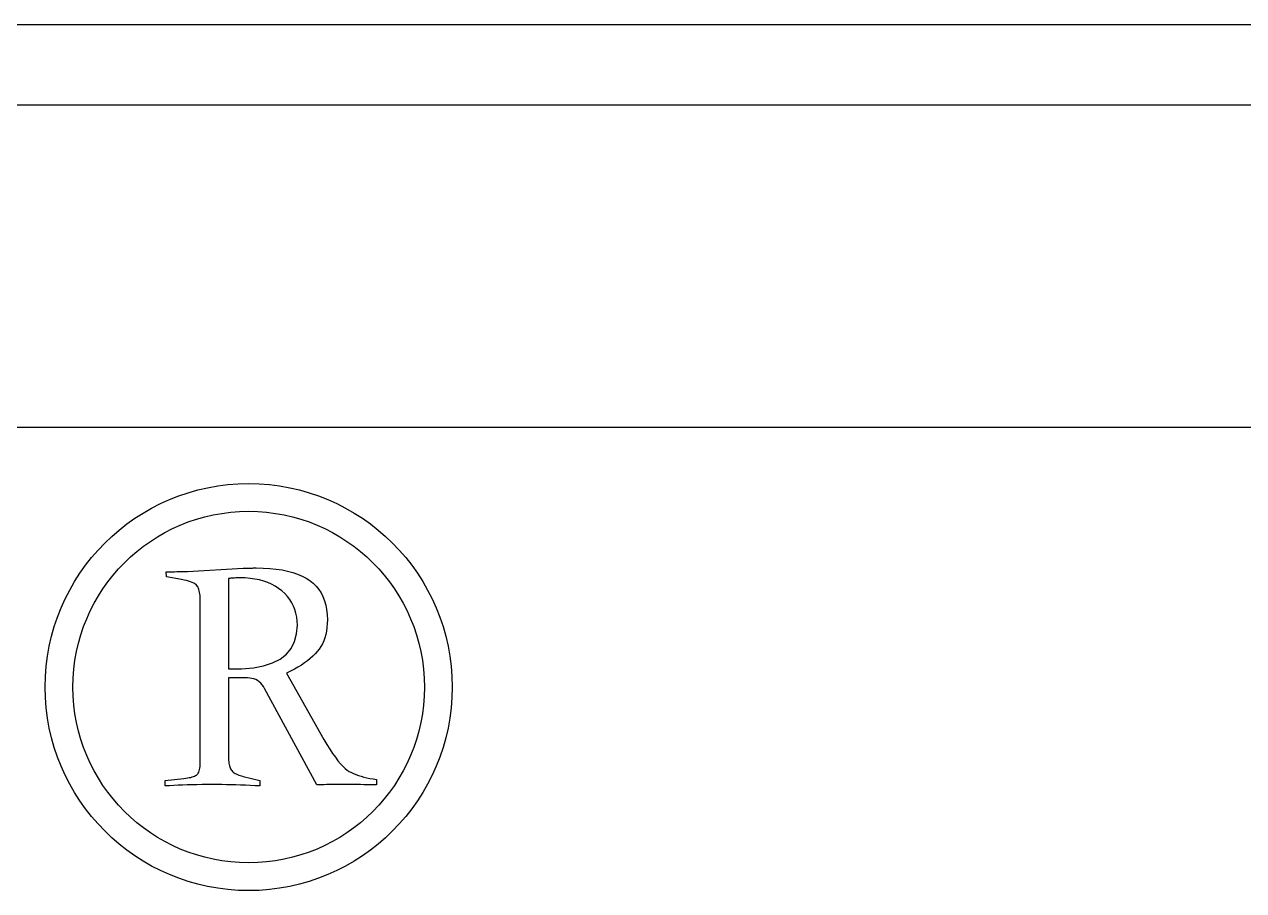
# Model space of a CAD drawing. Header units: millimetres. Extents: x -210 to 210, y -148 to 148.
# Drawn here: x -156.8 to -153.02, y 96.37 to 99.055 of the extents above; entities that cross this region are included whole.
import ezdxf

# ---------------------------------------------------------------- set-up
doc = ezdxf.new("R2010")
doc.units = ezdxf.units.MM
doc.layers.get('0').update_dxf_attribs({"lineweight": 18})

msp = doc.modelspace()

# ---------------------------------------------------------------- linework, layer by layer
at = {"color": 7, "lineweight": 30}
for p, q in [((-167.491, 99.0554), (-131.491, 99.0554)), ((-131.741, 98.8054), (-167.241, 98.8054)), ((-132.741, 97.8054), (-166.241, 97.8054))]:
    msp.add_line(p, q, dxfattribs=at)
at = {"color": 7, "lineweight": 30, "ltscale": 0.000105402}
msp.add_line((-156.1212, 97.3693), (-156.117, 97.3695), dxfattribs=at)
at = {"color": 7, "lineweight": 30, "ltscale": 0.000103852}
msp.add_line((-156.117, 97.3695), (-156.1128, 97.3697), dxfattribs=at)
at = {"color": 7, "lineweight": 30, "ltscale": 0.000103075}
msp.add_line((-156.1128, 97.3697), (-156.1087, 97.3698), dxfattribs=at)
at = {"color": 7, "lineweight": 30, "ltscale": 0.000102292}
msp.add_line((-156.1087, 97.3698), (-156.1046, 97.37), dxfattribs=at)
at = {"color": 7, "lineweight": 30, "ltscale": 0.000100749}
msp.add_line((-156.1046, 97.37), (-156.1006, 97.3701), dxfattribs=at)
at = {"color": 7, "lineweight": 30, "ltscale": 9.99758e-05}
msp.add_line((-156.1006, 97.3701), (-156.0966, 97.3702), dxfattribs=at)
at = {"color": 7, "lineweight": 30, "ltscale": 9.84342e-05}
msp.add_line((-156.0966, 97.3702), (-156.0927, 97.3702), dxfattribs=at)
at = {"color": 7, "lineweight": 30, "ltscale": 9.76654e-05}
msp.add_line((-156.0927, 97.3702), (-156.0888, 97.3703), dxfattribs=at)
at = {"color": 7, "lineweight": 30, "ltscale": 9.6898e-05}
msp.add_line((-156.0888, 97.3703), (-156.0849, 97.3703), dxfattribs=at)
at = {"color": 7, "lineweight": 30, "ltscale": 9.53676e-05}
msp.add_line((-156.0849, 97.3703), (-156.0811, 97.3703), dxfattribs=at)
at = {"color": 7, "lineweight": 30, "ltscale": 0.000545588}
msp.add_line((-156.0811, 97.3703), (-156.0593, 97.3699), dxfattribs=at)
at = {"color": 7, "lineweight": 30, "ltscale": 0.000517345}
msp.add_line((-156.0593, 97.3699), (-156.0386, 97.3688), dxfattribs=at)
at = {"color": 7, "lineweight": 30, "ltscale": 0.000225067}
msp.add_line((-156.3598, 97.3587), (-156.3508, 97.3587), dxfattribs=at)
at = {"color": 7, "lineweight": 30, "ltscale": 0.000396814}
msp.add_line((-156.3588, 97.3429), (-156.3598, 97.3587), dxfattribs=at)
at = {"color": 7, "lineweight": 30, "ltscale": 0.00118}
msp.add_line((-156.3123, 97.3344), (-156.3588, 97.3429), dxfattribs=at)
at = {"color": 7, "lineweight": 30, "ltscale": 0.000211336}
msp.add_line((-156.3508, 97.3587), (-156.3423, 97.3588), dxfattribs=at)
at = {"color": 7, "lineweight": 30, "ltscale": 0.000198369}
msp.add_line((-156.3423, 97.3588), (-156.3344, 97.3588), dxfattribs=at)
at = {"color": 7, "lineweight": 30, "ltscale": 0.000183878}
msp.add_line((-156.3344, 97.3588), (-156.327, 97.3589), dxfattribs=at)
at = {"color": 7, "lineweight": 30, "ltscale": 0.000170914}
msp.add_line((-156.327, 97.3589), (-156.3202, 97.359), dxfattribs=at)
at = {"color": 7, "lineweight": 30, "ltscale": 0.000156432}
msp.add_line((-156.3202, 97.359), (-156.314, 97.3591), dxfattribs=at)
at = {"color": 7, "lineweight": 30, "ltscale": 0.000143474}
msp.add_line((-156.314, 97.3591), (-156.3082, 97.3592), dxfattribs=at)
at = {"color": 7, "lineweight": 30, "ltscale": 0.000202071}
msp.add_line((-156.3044, 97.3329), (-156.3123, 97.3344), dxfattribs=at)
at = {"color": 7, "lineweight": 30, "ltscale": 0.000128993}
msp.add_line((-156.3082, 97.3592), (-156.3031, 97.3594), dxfattribs=at)
at = {"color": 7, "lineweight": 30, "ltscale": 0.000185579}
msp.add_line((-156.2971, 97.3312), (-156.3044, 97.3329), dxfattribs=at)
at = {"color": 7, "lineweight": 30, "ltscale": 0.000116057}
msp.add_line((-156.3031, 97.3594), (-156.2984, 97.3596), dxfattribs=at)
at = {"color": 7, "lineweight": 30, "ltscale": 0.000102354}
msp.add_line((-156.2984, 97.3596), (-156.2943, 97.3598), dxfattribs=at)
at = {"color": 7, "lineweight": 30, "ltscale": 0.004335}
msp.add_line((-156.2943, 97.3598), (-156.1212, 97.3693), dxfattribs=at)
at = {"color": 7, "lineweight": 30, "ltscale": 9.51431e-05}
msp.add_line((-156.1628, 97.338), (-156.1666, 97.3376), dxfattribs=at)
at = {"color": 7, "lineweight": 30, "ltscale": 0.006995}
msp.add_line((-156.1666, 97.3376), (-156.1666, 97.0578), dxfattribs=at)
at = {"color": 7, "lineweight": 30, "ltscale": 9.35093e-05}
msp.add_line((-156.1591, 97.3384), (-156.1628, 97.338), dxfattribs=at)
at = {"color": 7, "lineweight": 30, "ltscale": 9.26463e-05}
msp.add_line((-156.1554, 97.3387), (-156.1591, 97.3384), dxfattribs=at)
at = {"color": 7, "lineweight": 30, "ltscale": 9.18099e-05}
msp.add_line((-156.1517, 97.339), (-156.1554, 97.3387), dxfattribs=at)
at = {"color": 7, "lineweight": 30, "ltscale": 9.02208e-05}
msp.add_line((-156.1481, 97.3392), (-156.1517, 97.339), dxfattribs=at)
at = {"color": 7, "lineweight": 30, "ltscale": 8.93812e-05}
msp.add_line((-156.1445, 97.3394), (-156.1481, 97.3392), dxfattribs=at)
at = {"color": 7, "lineweight": 30, "ltscale": 8.85832e-05}
msp.add_line((-156.141, 97.3395), (-156.1445, 97.3394), dxfattribs=at)
at = {"color": 7, "lineweight": 30, "ltscale": 8.70161e-05}
msp.add_line((-156.1375, 97.3396), (-156.141, 97.3395), dxfattribs=at)
at = {"color": 7, "lineweight": 30, "ltscale": 8.62257e-05}
msp.add_line((-156.1341, 97.3397), (-156.1375, 97.3396), dxfattribs=at)
at = {"color": 7, "lineweight": 30, "ltscale": 8.46882e-05}
msp.add_line((-156.1307, 97.3397), (-156.1341, 97.3397), dxfattribs=at)
at = {"color": 7, "lineweight": 30, "ltscale": 0.000398388}
msp.add_line((-156.1148, 97.3393), (-156.1307, 97.3397), dxfattribs=at)
at = {"color": 7, "lineweight": 30, "ltscale": 0.000382673}
msp.add_line((-156.0995, 97.3381), (-156.1148, 97.3393), dxfattribs=at)
at = {"color": 7, "lineweight": 30, "ltscale": 0.000368224}
msp.add_line((-156.0849, 97.3361), (-156.0995, 97.3381), dxfattribs=at)
at = {"color": 7, "lineweight": 30, "ltscale": 0.000355848}
msp.add_line((-156.071, 97.3332), (-156.0849, 97.3361), dxfattribs=at)
at = {"color": 7, "lineweight": 30, "ltscale": 0.000344224}
msp.add_line((-156.0577, 97.3296), (-156.071, 97.3332), dxfattribs=at)
at = {"color": 7, "lineweight": 30, "ltscale": 0.000489957}
msp.add_line((-156.0386, 97.3688), (-156.0191, 97.3668), dxfattribs=at)
at = {"color": 7, "lineweight": 30, "ltscale": 0.000463583}
msp.add_line((-156.0191, 97.3668), (-156.0008, 97.3641), dxfattribs=at)
at = {"color": 7, "lineweight": 30, "ltscale": 0.00043919}
msp.add_line((-156.0008, 97.3641), (-155.9835, 97.3606), dxfattribs=at)
at = {"color": 7, "lineweight": 30, "ltscale": 0.000415425}
msp.add_line((-155.9835, 97.3606), (-155.9675, 97.3563), dxfattribs=at)
at = {"color": 7, "lineweight": 30, "ltscale": 0.000393389}
msp.add_line((-155.9675, 97.3563), (-155.9526, 97.3512), dxfattribs=at)
at = {"color": 7, "lineweight": 30, "ltscale": 0.000373969}
msp.add_line((-155.9526, 97.3512), (-155.9388, 97.3453), dxfattribs=at)
at = {"color": 7, "lineweight": 30, "ltscale": 0.000356118}
msp.add_line((-155.9388, 97.3453), (-155.9262, 97.3387), dxfattribs=at)
at = {"color": 7, "lineweight": 30, "ltscale": 0.000341022}
msp.add_line((-155.9262, 97.3387), (-155.9148, 97.3313), dxfattribs=at)
at = {"color": 7, "lineweight": 30, "ltscale": 0.000170782}
msp.add_line((-156.2905, 97.3294), (-156.2971, 97.3312), dxfattribs=at)
at = {"color": 7, "lineweight": 30, "ltscale": 0.000156345}
msp.add_line((-156.2846, 97.3275), (-156.2905, 97.3294), dxfattribs=at)
at = {"color": 7, "lineweight": 30, "ltscale": 0.000142253}
msp.add_line((-156.2793, 97.3255), (-156.2846, 97.3275), dxfattribs=at)
at = {"color": 7, "lineweight": 30, "ltscale": 0.000127466}
msp.add_line((-156.2747, 97.3233), (-156.2793, 97.3255), dxfattribs=at)
at = {"color": 7, "lineweight": 30, "ltscale": 0.000115261}
msp.add_line((-156.2707, 97.321), (-156.2747, 97.3233), dxfattribs=at)
at = {"color": 7, "lineweight": 30, "ltscale": 0.000103042}
msp.add_line((-156.2674, 97.3186), (-156.2707, 97.321), dxfattribs=at)
at = {"color": 7, "lineweight": 30, "ltscale": 9.20007e-05}
msp.add_line((-156.2647, 97.316), (-156.2674, 97.3186), dxfattribs=at)
at = {"color": 7, "lineweight": 30, "ltscale": 8.39233e-05}
msp.add_line((-156.2627, 97.3133), (-156.2647, 97.316), dxfattribs=at)
at = {"color": 7, "lineweight": 30, "ltscale": 8.38299e-05}
msp.add_line((-156.2611, 97.3104), (-156.2627, 97.3133), dxfattribs=at)
at = {"color": 7, "lineweight": 30, "ltscale": 9.02117e-05}
msp.add_line((-156.2596, 97.3071), (-156.2611, 97.3104), dxfattribs=at)
at = {"color": 7, "lineweight": 30, "ltscale": 9.7899e-05}
msp.add_line((-156.2583, 97.3034), (-156.2596, 97.3071), dxfattribs=at)
at = {"color": 7, "lineweight": 30, "ltscale": 0.000105491}
msp.add_line((-156.2573, 97.2993), (-156.2583, 97.3034), dxfattribs=at)
at = {"color": 7, "lineweight": 30, "ltscale": 0.000113716}
msp.add_line((-156.2563, 97.2948), (-156.2573, 97.2993), dxfattribs=at)
at = {"color": 7, "lineweight": 30, "ltscale": 0.000122421}
msp.add_line((-156.2556, 97.29), (-156.2563, 97.2948), dxfattribs=at)
at = {"color": 7, "lineweight": 30, "ltscale": 0.000333612}
msp.add_line((-156.0451, 97.3251), (-156.0577, 97.3296), dxfattribs=at)
at = {"color": 7, "lineweight": 30, "ltscale": 0.000326979}
msp.add_line((-156.0332, 97.3198), (-156.0451, 97.3251), dxfattribs=at)
at = {"color": 7, "lineweight": 30, "ltscale": 0.000320127}
msp.add_line((-156.0219, 97.3137), (-156.0332, 97.3198), dxfattribs=at)
at = {"color": 7, "lineweight": 30, "ltscale": 0.000316147}
msp.add_line((-156.0113, 97.3068), (-156.0219, 97.3137), dxfattribs=at)
at = {"color": 7, "lineweight": 30, "ltscale": 0.000314832}
msp.add_line((-156.0014, 97.2991), (-156.0113, 97.3068), dxfattribs=at)
at = {"color": 7, "lineweight": 30, "ltscale": 0.000309674}
msp.add_line((-155.9922, 97.2907), (-156.0014, 97.2991), dxfattribs=at)
at = {"color": 7, "lineweight": 30, "ltscale": 0.000330764}
msp.add_line((-155.9148, 97.3313), (-155.9044, 97.323), dxfattribs=at)
at = {"color": 7, "lineweight": 30, "ltscale": 0.000323963}
msp.add_line((-155.9044, 97.323), (-155.8952, 97.3139), dxfattribs=at)
at = {"color": 7, "lineweight": 30, "ltscale": 0.000322565}
msp.add_line((-155.8952, 97.3139), (-155.887, 97.3039), dxfattribs=at)
at = {"color": 7, "lineweight": 30, "ltscale": 0.000323295}
msp.add_line((-155.887, 97.3039), (-155.88, 97.2931), dxfattribs=at)
at = {"color": 7, "lineweight": 30, "ltscale": 0.000131076}
msp.add_line((-156.255, 97.2848), (-156.2556, 97.29), dxfattribs=at)
at = {"color": 7, "lineweight": 30, "ltscale": 0.000140406}
msp.add_line((-156.2546, 97.2792), (-156.255, 97.2848), dxfattribs=at)
at = {"color": 7, "lineweight": 30, "ltscale": 0.00014947}
msp.add_line((-156.2543, 97.2732), (-156.2546, 97.2792), dxfattribs=at)
at = {"color": 7, "lineweight": 30, "ltscale": 0.000158899}
msp.add_line((-156.2542, 97.2669), (-156.2543, 97.2732), dxfattribs=at)
at = {"color": 7, "lineweight": 30, "ltscale": 0.012353}
msp.add_line((-156.2542, 96.7727), (-156.2542, 97.2669), dxfattribs=at)
at = {"color": 7, "lineweight": 30, "ltscale": 0.000301684}
msp.add_line((-155.9841, 97.2818), (-155.9922, 97.2907), dxfattribs=at)
at = {"color": 7, "lineweight": 30, "ltscale": 0.000295582}
msp.add_line((-155.9769, 97.2724), (-155.9841, 97.2818), dxfattribs=at)
at = {"color": 7, "lineweight": 30, "ltscale": 0.000292033}
msp.add_line((-155.9706, 97.2626), (-155.9769, 97.2724), dxfattribs=at)
at = {"color": 7, "lineweight": 30, "ltscale": 0.000290708}
msp.add_line((-155.9653, 97.2522), (-155.9706, 97.2626), dxfattribs=at)
at = {"color": 7, "lineweight": 30, "ltscale": 0.000328755}
msp.add_line((-155.88, 97.2931), (-155.874, 97.2814), dxfattribs=at)
at = {"color": 7, "lineweight": 30, "ltscale": 0.000337479}
msp.add_line((-155.874, 97.2814), (-155.8691, 97.2688), dxfattribs=at)
at = {"color": 7, "lineweight": 30, "ltscale": 0.000349137}
msp.add_line((-155.8691, 97.2688), (-155.8653, 97.2554), dxfattribs=at)
at = {"color": 7, "lineweight": 30, "ltscale": 0.000291957}
msp.add_line((-155.961, 97.2414), (-155.9653, 97.2522), dxfattribs=at)
at = {"color": 7, "lineweight": 30, "ltscale": 0.000296362}
msp.add_line((-155.9576, 97.23), (-155.961, 97.2414), dxfattribs=at)
at = {"color": 7, "lineweight": 30, "ltscale": 0.00030213}
msp.add_line((-155.9552, 97.2182), (-155.9576, 97.23), dxfattribs=at)
at = {"color": 7, "lineweight": 30, "ltscale": 0.000310964}
msp.add_line((-155.9538, 97.2058), (-155.9552, 97.2182), dxfattribs=at)
at = {"color": 7, "lineweight": 30, "ltscale": 0.00036416}
msp.add_line((-155.8653, 97.2554), (-155.8626, 97.2411), dxfattribs=at)
at = {"color": 7, "lineweight": 30, "ltscale": 0.000381521}
msp.add_line((-155.8626, 97.2411), (-155.8609, 97.2259), dxfattribs=at)
at = {"color": 7, "lineweight": 30, "ltscale": 0.00040116}
msp.add_line((-155.8609, 97.2259), (-155.8604, 97.2099), dxfattribs=at)
at = {"color": 7, "lineweight": 30, "ltscale": 0.00067731}
msp.add_line((-155.9555, 97.166), (-155.9533, 97.193), dxfattribs=at)
at = {"color": 7, "lineweight": 30, "ltscale": 0.000321211}
msp.add_line((-155.9533, 97.193), (-155.9538, 97.2058), dxfattribs=at)
at = {"color": 7, "lineweight": 30, "ltscale": 0.000281934}
msp.add_line((-155.8617, 97.186), (-155.8632, 97.1748), dxfattribs=at)
at = {"color": 7, "lineweight": 30, "ltscale": 0.000292971}
msp.add_line((-155.8607, 97.1977), (-155.8617, 97.186), dxfattribs=at)
at = {"color": 7, "lineweight": 30, "ltscale": 0.00030508}
msp.add_line((-155.8604, 97.2099), (-155.8607, 97.1977), dxfattribs=at)
at = {"color": 7, "lineweight": 30, "ltscale": 0.000621061}
msp.add_line((-155.9618, 97.1419), (-155.9555, 97.166), dxfattribs=at)
at = {"color": 7, "lineweight": 30, "ltscale": 0.000248662}
msp.add_line((-155.8716, 97.1444), (-155.8757, 97.1353), dxfattribs=at)
at = {"color": 7, "lineweight": 30, "ltscale": 0.000255322}
msp.add_line((-155.8682, 97.154), (-155.8716, 97.1444), dxfattribs=at)
at = {"color": 7, "lineweight": 30, "ltscale": 0.000262841}
msp.add_line((-155.8654, 97.1642), (-155.8682, 97.154), dxfattribs=at)
at = {"color": 7, "lineweight": 30, "ltscale": 0.000271533}
msp.add_line((-155.8632, 97.1748), (-155.8654, 97.1642), dxfattribs=at)
at = {"color": 7, "lineweight": 30, "ltscale": 0.00058479}
msp.add_line((-155.9874, 97.1029), (-155.9725, 97.1209), dxfattribs=at)
at = {"color": 7, "lineweight": 30, "ltscale": 0.00058926}
msp.add_line((-155.9725, 97.1209), (-155.9618, 97.1419), dxfattribs=at)
at = {"color": 7, "lineweight": 30, "ltscale": 0.000243992}
msp.add_line((-155.8916, 97.1111), (-155.8981, 97.1039), dxfattribs=at)
at = {"color": 7, "lineweight": 30, "ltscale": 0.000239773}
msp.add_line((-155.8856, 97.1187), (-155.8916, 97.1111), dxfattribs=at)
at = {"color": 7, "lineweight": 30, "ltscale": 0.000241229}
msp.add_line((-155.8803, 97.1267), (-155.8856, 97.1187), dxfattribs=at)
at = {"color": 7, "lineweight": 30, "ltscale": 0.000244272}
msp.add_line((-155.8757, 97.1353), (-155.8803, 97.1267), dxfattribs=at)
at = {"color": 7, "lineweight": 30, "ltscale": 0.000728511}
msp.add_line((-156.0578, 97.0669), (-156.0301, 97.0759), dxfattribs=at)
at = {"color": 7, "lineweight": 30, "ltscale": 0.000659137}
msp.add_line((-156.0301, 97.0759), (-156.0066, 97.0879), dxfattribs=at)
at = {"color": 7, "lineweight": 30, "ltscale": 0.000609139}
msp.add_line((-156.0066, 97.0879), (-155.9874, 97.1029), dxfattribs=at)
at = {"color": 7, "lineweight": 30, "ltscale": 0.000310388}
msp.add_line((-155.9409, 97.0695), (-155.9515, 97.063), dxfattribs=at)
at = {"color": 7, "lineweight": 30, "ltscale": 0.000297831}
msp.add_line((-155.931, 97.0762), (-155.9409, 97.0695), dxfattribs=at)
at = {"color": 7, "lineweight": 30, "ltscale": 0.000285737}
msp.add_line((-155.9218, 97.0829), (-155.931, 97.0762), dxfattribs=at)
at = {"color": 7, "lineweight": 30, "ltscale": 0.000274882}
msp.add_line((-155.9132, 97.0898), (-155.9218, 97.0829), dxfattribs=at)
at = {"color": 7, "lineweight": 30, "ltscale": 0.000263319}
msp.add_line((-155.9054, 97.0968), (-155.9132, 97.0898), dxfattribs=at)
at = {"color": 7, "lineweight": 30, "ltscale": 0.000253565}
msp.add_line((-155.8981, 97.1039), (-155.9054, 97.0968), dxfattribs=at)
at = {"color": 7, "lineweight": 30, "ltscale": 0.001013}
msp.add_line((-156.1666, 97.0578), (-156.1261, 97.0578), dxfattribs=at)
at = {"color": 7, "lineweight": 30, "ltscale": 0.006256}
msp.add_line((-156.1666, 97.0293), (-156.1666, 96.7791), dxfattribs=at)
at = {"color": 7, "lineweight": 30, "ltscale": 0.001478}
msp.add_line((-156.1075, 97.0293), (-156.1666, 97.0293), dxfattribs=at)
at = {"color": 7, "lineweight": 30, "ltscale": 0.000909514}
msp.add_line((-156.1261, 97.0578), (-156.0898, 97.0609), dxfattribs=at)
at = {"color": 7, "lineweight": 30, "ltscale": 0.000170333}
msp.add_line((-156.1007, 97.029), (-156.1075, 97.0293), dxfattribs=at)
at = {"color": 7, "lineweight": 30, "ltscale": 0.0008136}
msp.add_line((-156.0898, 97.0609), (-156.0578, 97.0669), dxfattribs=at)
at = {"color": 7, "lineweight": 30, "ltscale": 0.000349647}
msp.add_line((-155.9746, 97.0503), (-155.9871, 97.0441), dxfattribs=at)
at = {"color": 7, "lineweight": 30, "ltscale": 0.00591}
msp.add_line((-155.9871, 97.0441), (-155.871, 96.8382), dxfattribs=at)
at = {"color": 7, "lineweight": 30, "ltscale": 0.000336593}
msp.add_line((-155.9627, 97.0566), (-155.9746, 97.0503), dxfattribs=at)
at = {"color": 7, "lineweight": 30, "ltscale": 0.000322692}
msp.add_line((-155.9515, 97.063), (-155.9627, 97.0566), dxfattribs=at)
at = {"color": 7, "lineweight": 30, "ltscale": 0.000163604}
msp.add_line((-156.0942, 97.028), (-156.1007, 97.029), dxfattribs=at)
at = {"color": 7, "lineweight": 30, "ltscale": 0.000157953}
msp.add_line((-156.0881, 97.0264), (-156.0942, 97.028), dxfattribs=at)
at = {"color": 7, "lineweight": 30, "ltscale": 0.000155843}
msp.add_line((-156.0823, 97.0241), (-156.0881, 97.0264), dxfattribs=at)
at = {"color": 7, "lineweight": 30, "ltscale": 0.000154476}
msp.add_line((-156.0769, 97.0211), (-156.0823, 97.0241), dxfattribs=at)
at = {"color": 7, "lineweight": 30, "ltscale": 0.000156631}
msp.add_line((-156.0717, 97.0175), (-156.0769, 97.0211), dxfattribs=at)
at = {"color": 7, "lineweight": 30, "ltscale": 0.000159665}
msp.add_line((-156.067, 97.0133), (-156.0717, 97.0175), dxfattribs=at)
at = {"color": 7, "lineweight": 30, "ltscale": 0.000165818}
msp.add_line((-156.0625, 97.0084), (-156.067, 97.0133), dxfattribs=at)
at = {"color": 7, "lineweight": 30, "ltscale": 0.000172585}
msp.add_line((-156.0584, 97.0028), (-156.0625, 97.0084), dxfattribs=at)
at = {"color": 7, "lineweight": 30, "ltscale": 0.000181578}
msp.add_line((-156.0547, 96.9966), (-156.0584, 97.0028), dxfattribs=at)
at = {"color": 7, "lineweight": 30, "ltscale": 0.008491}
msp.add_line((-155.8931, 96.6978), (-156.0547, 96.9966), dxfattribs=at)
at = {"color": 7, "lineweight": 30, "ltscale": 0.000454909}
msp.add_line((-155.871, 96.8382), (-155.8616, 96.8226), dxfattribs=at)
at = {"color": 7, "lineweight": 30, "ltscale": 0.000423363}
msp.add_line((-155.8616, 96.8226), (-155.8526, 96.8082), dxfattribs=at)
at = {"color": 7, "lineweight": 30, "ltscale": 0.000392468}
msp.add_line((-155.8526, 96.8082), (-155.8439, 96.7952), dxfattribs=at)
at = {"color": 7, "lineweight": 30, "ltscale": 0.000150493}
msp.add_line((-156.2546, 96.7602), (-156.2543, 96.7662), dxfattribs=at)
at = {"color": 7, "lineweight": 30, "ltscale": 0.000162713}
msp.add_line((-156.2543, 96.7662), (-156.2542, 96.7727), dxfattribs=at)
at = {"color": 7, "lineweight": 30, "ltscale": 0.000123236}
msp.add_line((-156.1666, 96.7791), (-156.1665, 96.7742), dxfattribs=at)
at = {"color": 7, "lineweight": 30, "ltscale": 0.000116598}
msp.add_line((-156.1665, 96.7742), (-156.1662, 96.7695), dxfattribs=at)
at = {"color": 7, "lineweight": 30, "ltscale": 0.00011016}
msp.add_line((-156.1662, 96.7695), (-156.1657, 96.7651), dxfattribs=at)
at = {"color": 7, "lineweight": 30, "ltscale": 0.000104293}
msp.add_line((-156.1657, 96.7651), (-156.165, 96.761), dxfattribs=at)
at = {"color": 7, "lineweight": 30, "ltscale": 0.000361302}
msp.add_line((-155.8439, 96.7952), (-155.8356, 96.7834), dxfattribs=at)
at = {"color": 7, "lineweight": 30, "ltscale": 0.00033067}
msp.add_line((-155.8356, 96.7834), (-155.8275, 96.7729), dxfattribs=at)
at = {"color": 7, "lineweight": 30, "ltscale": 0.000300379}
msp.add_line((-155.8275, 96.7729), (-155.8198, 96.7636), dxfattribs=at)
at = {"color": 7, "lineweight": 30, "ltscale": 7.71722e-05}
msp.add_line((-156.2691, 96.7266), (-156.2665, 96.7283), dxfattribs=at)
at = {"color": 7, "lineweight": 30, "ltscale": 7.05443e-05}
msp.add_line((-156.2665, 96.7283), (-156.2642, 96.73), dxfattribs=at)
at = {"color": 7, "lineweight": 30, "ltscale": 6.96451e-05}
msp.add_line((-156.2642, 96.73), (-156.2623, 96.732), dxfattribs=at)
at = {"color": 7, "lineweight": 30, "ltscale": 7.65474e-05}
msp.add_line((-156.2623, 96.732), (-156.2606, 96.7346), dxfattribs=at)
at = {"color": 7, "lineweight": 30, "ltscale": 8.46184e-05}
msp.add_line((-156.2606, 96.7346), (-156.2591, 96.7376), dxfattribs=at)
at = {"color": 7, "lineweight": 30, "ltscale": 9.4207e-05}
msp.add_line((-156.2591, 96.7376), (-156.2578, 96.7411), dxfattribs=at)
at = {"color": 7, "lineweight": 30, "ltscale": 0.000104386}
msp.add_line((-156.2578, 96.7411), (-156.2567, 96.7452), dxfattribs=at)
at = {"color": 7, "lineweight": 30, "ltscale": 0.000115398}
msp.add_line((-156.2567, 96.7452), (-156.2558, 96.7497), dxfattribs=at)
at = {"color": 7, "lineweight": 30, "ltscale": 0.000126724}
msp.add_line((-156.2558, 96.7497), (-156.2551, 96.7547), dxfattribs=at)
at = {"color": 7, "lineweight": 30, "ltscale": 0.000138441}
msp.add_line((-156.2551, 96.7547), (-156.2546, 96.7602), dxfattribs=at)
at = {"color": 7, "lineweight": 30, "ltscale": 9.84465e-05}
msp.add_line((-156.165, 96.761), (-156.1641, 96.7572), dxfattribs=at)
at = {"color": 7, "lineweight": 30, "ltscale": 9.30294e-05}
msp.add_line((-156.1641, 96.7572), (-156.163, 96.7536), dxfattribs=at)
at = {"color": 7, "lineweight": 30, "ltscale": 8.8511e-05}
msp.add_line((-156.163, 96.7536), (-156.1617, 96.7503), dxfattribs=at)
at = {"color": 7, "lineweight": 30, "ltscale": 8.39346e-05}
msp.add_line((-156.1617, 96.7503), (-156.1602, 96.7473), dxfattribs=at)
at = {"color": 7, "lineweight": 30, "ltscale": 8.07097e-05}
msp.add_line((-156.1602, 96.7473), (-156.1585, 96.7446), dxfattribs=at)
at = {"color": 7, "lineweight": 30, "ltscale": 7.7521e-05}
msp.add_line((-156.1585, 96.7446), (-156.1566, 96.7421), dxfattribs=at)
at = {"color": 7, "lineweight": 30, "ltscale": 7.8517e-05}
msp.add_line((-156.1566, 96.7421), (-156.1544, 96.7399), dxfattribs=at)
at = {"color": 7, "lineweight": 30, "ltscale": 8.20526e-05}
msp.add_line((-156.1544, 96.7399), (-156.1519, 96.7377), dxfattribs=at)
at = {"color": 7, "lineweight": 30, "ltscale": 8.64423e-05}
msp.add_line((-156.1519, 96.7377), (-156.1492, 96.7356), dxfattribs=at)
at = {"color": 7, "lineweight": 30, "ltscale": 9.12247e-05}
msp.add_line((-156.1492, 96.7356), (-156.1461, 96.7337), dxfattribs=at)
at = {"color": 7, "lineweight": 30, "ltscale": 9.64485e-05}
msp.add_line((-156.1461, 96.7337), (-156.1427, 96.7318), dxfattribs=at)
at = {"color": 7, "lineweight": 30, "ltscale": 0.000101438}
msp.add_line((-156.1427, 96.7318), (-156.139, 96.7301), dxfattribs=at)
at = {"color": 7, "lineweight": 30, "ltscale": 0.000107959}
msp.add_line((-156.139, 96.7301), (-156.135, 96.7285), dxfattribs=at)
at = {"color": 7, "lineweight": 30, "ltscale": 0.000114202}
msp.add_line((-156.135, 96.7285), (-156.1307, 96.7269), dxfattribs=at)
at = {"color": 7, "lineweight": 30, "ltscale": 0.000120599}
msp.add_line((-156.1307, 96.7269), (-156.1261, 96.7255), dxfattribs=at)
at = {"color": 7, "lineweight": 30, "ltscale": 0.000271412}
msp.add_line((-155.8198, 96.7636), (-155.8125, 96.7557), dxfattribs=at)
at = {"color": 7, "lineweight": 30, "ltscale": 0.000242721}
msp.add_line((-155.8125, 96.7557), (-155.8054, 96.749), dxfattribs=at)
at = {"color": 7, "lineweight": 30, "ltscale": 0.000215426}
msp.add_line((-155.8054, 96.749), (-155.7987, 96.7436), dxfattribs=at)
at = {"color": 7, "lineweight": 30, "ltscale": 0.000189826}
msp.add_line((-155.7987, 96.7436), (-155.7923, 96.7395), dxfattribs=at)
at = {"color": 7, "lineweight": 30, "ltscale": 0.000181897}
msp.add_line((-155.7923, 96.7395), (-155.7859, 96.7361), dxfattribs=at)
at = {"color": 7, "lineweight": 30, "ltscale": 0.000189885}
msp.add_line((-155.7859, 96.7361), (-155.779, 96.7329), dxfattribs=at)
at = {"color": 7, "lineweight": 30, "ltscale": 0.000197004}
msp.add_line((-155.779, 96.7329), (-155.7717, 96.7299), dxfattribs=at)
at = {"color": 7, "lineweight": 30, "ltscale": 0.000205848}
msp.add_line((-155.7717, 96.7299), (-155.7639, 96.7272), dxfattribs=at)
at = {"color": 7, "lineweight": 30, "ltscale": 0.000214448}
msp.add_line((-155.7639, 96.7272), (-155.7558, 96.7246), dxfattribs=at)
at = {"color": 7, "lineweight": 30, "ltscale": 0.00146}
msp.add_line((-156.363, 96.7115), (-156.3049, 96.7178), dxfattribs=at)
at = {"color": 7, "lineweight": 30, "ltscale": 0.000422478}
for p, q in [((-156.363, 96.6946), (-156.363, 96.7115)), ((-156.0694, 96.7115), (-156.0694, 96.6946))]:
    msp.add_line(p, q, dxfattribs=at)
at = {"color": 7, "lineweight": 30, "ltscale": 0.000322595}
msp.add_line((-156.3501, 96.6954), (-156.363, 96.6946), dxfattribs=at)
at = {"color": 7, "lineweight": 30, "ltscale": 0.000331601}
msp.add_line((-156.3368, 96.6961), (-156.3501, 96.6954), dxfattribs=at)
at = {"color": 7, "lineweight": 30, "ltscale": 0.000342163}
msp.add_line((-156.3232, 96.6968), (-156.3368, 96.6961), dxfattribs=at)
at = {"color": 7, "lineweight": 30, "ltscale": 0.000352745}
msp.add_line((-156.3091, 96.6973), (-156.3232, 96.6968), dxfattribs=at)
at = {"color": 7, "lineweight": 30, "ltscale": 0.00036182}
msp.add_line((-156.2946, 96.6978), (-156.3091, 96.6973), dxfattribs=at)
at = {"color": 7, "lineweight": 30, "ltscale": 0.000149024}
msp.add_line((-156.3049, 96.7178), (-156.299, 96.7185), dxfattribs=at)
at = {"color": 7, "lineweight": 30, "ltscale": 0.000138782}
msp.add_line((-156.299, 96.7185), (-156.2935, 96.7193), dxfattribs=at)
at = {"color": 7, "lineweight": 30, "ltscale": 0.000371669}
msp.add_line((-156.2797, 96.6982), (-156.2946, 96.6978), dxfattribs=at)
at = {"color": 7, "lineweight": 30, "ltscale": 0.000129518}
msp.add_line((-156.2935, 96.7193), (-156.2884, 96.7203), dxfattribs=at)
at = {"color": 7, "lineweight": 30, "ltscale": 0.000119577}
msp.add_line((-156.2884, 96.7203), (-156.2837, 96.7213), dxfattribs=at)
at = {"color": 7, "lineweight": 30, "ltscale": 0.000110626}
msp.add_line((-156.2837, 96.7213), (-156.2794, 96.7225), dxfattribs=at)
at = {"color": 7, "lineweight": 30, "ltscale": 0.000382305}
msp.add_line((-156.2645, 96.6985), (-156.2797, 96.6982), dxfattribs=at)
at = {"color": 7, "lineweight": 30, "ltscale": 0.000101995}
msp.add_line((-156.2794, 96.7225), (-156.2756, 96.7237), dxfattribs=at)
at = {"color": 7, "lineweight": 30, "ltscale": 9.29386e-05}
msp.add_line((-156.2756, 96.7237), (-156.2721, 96.7251), dxfattribs=at)
at = {"color": 7, "lineweight": 30, "ltscale": 8.43611e-05}
msp.add_line((-156.2721, 96.7251), (-156.2691, 96.7266), dxfattribs=at)
at = {"color": 7, "lineweight": 30, "ltscale": 0.000392187}
msp.add_line((-156.2488, 96.6987), (-156.2645, 96.6985), dxfattribs=at)
at = {"color": 7, "lineweight": 30, "ltscale": 0.000402081}
msp.add_line((-156.2327, 96.6988), (-156.2488, 96.6987), dxfattribs=at)
at = {"color": 7, "lineweight": 30, "ltscale": 0.000411989}
msp.add_line((-156.2162, 96.6988), (-156.2327, 96.6988), dxfattribs=at)
at = {"color": 7, "lineweight": 30, "ltscale": 0.000354769}
msp.add_line((-156.202, 96.6988), (-156.2162, 96.6988), dxfattribs=at)
at = {"color": 7, "lineweight": 30, "ltscale": 0.000357832}
msp.add_line((-156.1877, 96.6987), (-156.202, 96.6988), dxfattribs=at)
at = {"color": 7, "lineweight": 30, "ltscale": 0.000360147}
msp.add_line((-156.1733, 96.6985), (-156.1877, 96.6987), dxfattribs=at)
at = {"color": 7, "lineweight": 30, "ltscale": 0.000363235}
msp.add_line((-156.1588, 96.6982), (-156.1733, 96.6985), dxfattribs=at)
at = {"color": 7, "lineweight": 30, "ltscale": 0.000365567}
msp.add_line((-156.1442, 96.6978), (-156.1588, 96.6982), dxfattribs=at)
at = {"color": 7, "lineweight": 30, "ltscale": 0.000368683}
msp.add_line((-156.1294, 96.6973), (-156.1442, 96.6978), dxfattribs=at)
at = {"color": 7, "lineweight": 30, "ltscale": 0.000371043}
msp.add_line((-156.1146, 96.6968), (-156.1294, 96.6973), dxfattribs=at)
at = {"color": 7, "lineweight": 30, "ltscale": 0.000127188}
msp.add_line((-156.1261, 96.7255), (-156.1212, 96.7242), dxfattribs=at)
at = {"color": 7, "lineweight": 30, "ltscale": 0.001332}
msp.add_line((-156.1212, 96.7242), (-156.0694, 96.7115), dxfattribs=at)
at = {"color": 7, "lineweight": 30, "ltscale": 0.000373413}
msp.add_line((-156.0997, 96.6961), (-156.1146, 96.6968), dxfattribs=at)
at = {"color": 7, "lineweight": 30, "ltscale": 0.000376556}
msp.add_line((-156.0846, 96.6954), (-156.0997, 96.6961), dxfattribs=at)
at = {"color": 7, "lineweight": 30, "ltscale": 0.00037972}
msp.add_line((-156.0694, 96.6946), (-156.0846, 96.6954), dxfattribs=at)
at = {"color": 7, "lineweight": 30, "ltscale": 0.000119122}
msp.add_line((-155.8884, 96.698), (-155.8931, 96.6978), dxfattribs=at)
at = {"color": 7, "lineweight": 30, "ltscale": 0.000134349}
msp.add_line((-155.883, 96.6982), (-155.8884, 96.698), dxfattribs=at)
at = {"color": 7, "lineweight": 30, "ltscale": 0.000151115}
msp.add_line((-155.877, 96.6983), (-155.883, 96.6982), dxfattribs=at)
at = {"color": 7, "lineweight": 30, "ltscale": 0.000166356}
msp.add_line((-155.8703, 96.6985), (-155.877, 96.6983), dxfattribs=at)
at = {"color": 7, "lineweight": 30, "ltscale": 0.000181602}
msp.add_line((-155.8631, 96.6986), (-155.8703, 96.6985), dxfattribs=at)
at = {"color": 7, "lineweight": 30, "ltscale": 0.00019838}
msp.add_line((-155.8551, 96.6987), (-155.8631, 96.6986), dxfattribs=at)
at = {"color": 7, "lineweight": 30, "ltscale": 0.000213632}
msp.add_line((-155.8466, 96.6988), (-155.8551, 96.6987), dxfattribs=at)
at = {"color": 7, "lineweight": 30, "ltscale": 0.000229648}
msp.add_line((-155.8374, 96.6988), (-155.8466, 96.6988), dxfattribs=at)
at = {"color": 7, "lineweight": 30, "ltscale": 0.000245668}
msp.add_line((-155.8276, 96.6988), (-155.8374, 96.6988), dxfattribs=at)
at = {"color": 7, "lineweight": 30, "ltscale": 0.000260925}
msp.add_line((-155.8171, 96.6988), (-155.8276, 96.6988), dxfattribs=at)
at = {"color": 7, "lineweight": 30, "ltscale": 0.000317383}
msp.add_line((-155.8044, 96.6988), (-155.8171, 96.6988), dxfattribs=at)
at = {"color": 7, "lineweight": 30, "ltscale": 0.000306703}
msp.add_line((-155.7922, 96.6988), (-155.8044, 96.6988), dxfattribs=at)
at = {"color": 7, "lineweight": 30, "ltscale": 0.000296786}
msp.add_line((-155.7803, 96.6988), (-155.7922, 96.6988), dxfattribs=at)
at = {"color": 7, "lineweight": 30, "ltscale": 0.000286872}
msp.add_line((-155.7688, 96.6987), (-155.7803, 96.6988), dxfattribs=at)
at = {"color": 7, "lineweight": 30, "ltscale": 0.000276958}
msp.add_line((-155.7577, 96.6986), (-155.7688, 96.6987), dxfattribs=at)
at = {"color": 7, "lineweight": 30, "ltscale": 0.000267044}
msp.add_line((-155.7471, 96.6985), (-155.7577, 96.6986), dxfattribs=at)
at = {"color": 7, "lineweight": 30, "ltscale": 0.000223227}
msp.add_line((-155.7558, 96.7246), (-155.7471, 96.7222), dxfattribs=at)
at = {"color": 7, "lineweight": 30, "ltscale": 0.000233067}
msp.add_line((-155.7471, 96.7222), (-155.7381, 96.72), dxfattribs=at)
at = {"color": 7, "lineweight": 30, "ltscale": 0.000257134}
msp.add_line((-155.7368, 96.6983), (-155.7471, 96.6985), dxfattribs=at)
at = {"color": 7, "lineweight": 30, "ltscale": 0.000241615}
msp.add_line((-155.7381, 96.72), (-155.7286, 96.718), dxfattribs=at)
at = {"color": 7, "lineweight": 30, "ltscale": 0.000246462}
msp.add_line((-155.7269, 96.6982), (-155.7368, 96.6983), dxfattribs=at)
at = {"color": 7, "lineweight": 30, "ltscale": 0.000251906}
msp.add_line((-155.7286, 96.718), (-155.7187, 96.7163), dxfattribs=at)
at = {"color": 7, "lineweight": 30, "ltscale": 0.000237315}
msp.add_line((-155.7174, 96.698), (-155.7269, 96.6982), dxfattribs=at)
at = {"color": 7, "lineweight": 30, "ltscale": 0.000261633}
msp.add_line((-155.7187, 96.7163), (-155.7084, 96.7147), dxfattribs=at)
at = {"color": 7, "lineweight": 30, "ltscale": 0.000226647}
msp.add_line((-155.7084, 96.6978), (-155.7174, 96.698), dxfattribs=at)
at = {"color": 7, "lineweight": 30, "ltscale": 0.000422287}
msp.add_line((-155.7084, 96.7147), (-155.7084, 96.6978), dxfattribs=at)
at = {"color": 7, "lineweight": 30}
for radius in [0.6309, 0.5448]:
    msp.add_circle((-156.1043, 97.0011), radius, dxfattribs=at)

doc.saveas('drawing.dxf')
